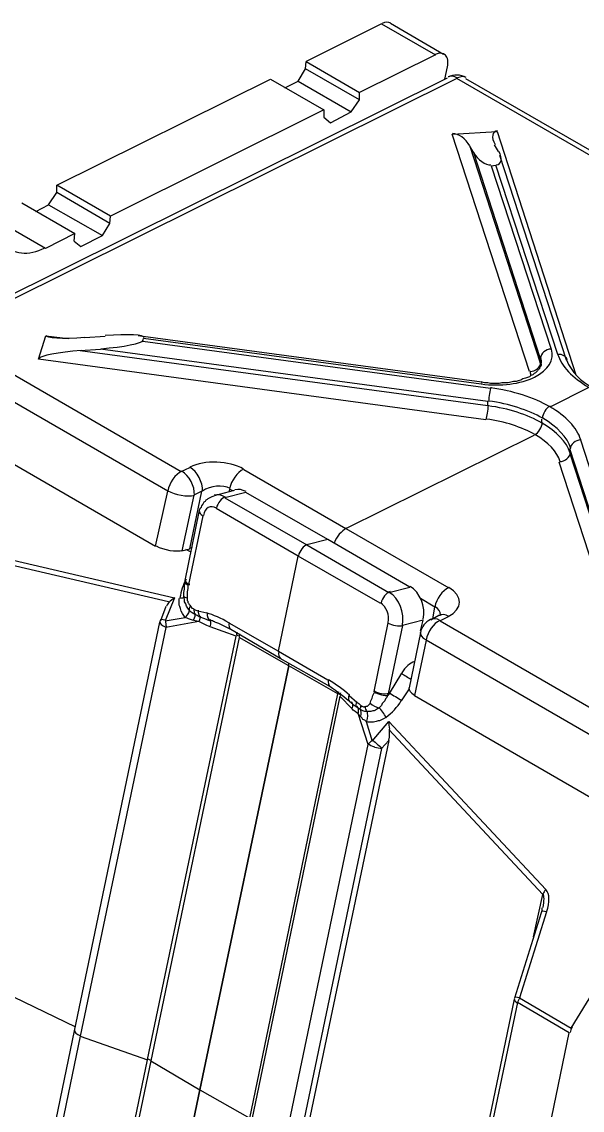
# Model space of a CAD drawing. Header units: inches. Extents: x 109 to 1721, y 29 to 669.
# Drawn here: x 1471.72 to 1489.08, y 443.26 to 476.99 of the extents above; entities that cross this region are included whole.
import ezdxf

# ---------------------------------------------------------------- set-up
doc = ezdxf.new("R2010")
doc.units = ezdxf.units.IN
doc.header["$LTSCALE"] = 0.03937
doc.header["$MEASUREMENT"] = 0
doc.layers.add('PDF3_Geometría', color=7, linetype='Continuous')

# ---------------------------------------------------------------- blocks, each defined once
blk = doc.blocks.new('OH3A1-1$-$ASSY$$CENTER$TUB_-_v2$-$copia1')
at = {"layer": 'PDF3_Geometría', "lineweight": -3}
for points in [[(18.0033, 15.3675), (17.91, 15.3208), (17.9758, 15.2825)], [(18.0033, 15.3675), (18.07, 15.3292)], [(18.0142, 15.3683), (18.08, 15.33)], [(17.8833, 15.2883), (17.9, 15.2967), (17.9092, 15.3117), (17.91, 15.3208)], [(18.07, 15.3292), (17.9758, 15.2825)], [(17.9758, 15.2733), (17.9092, 15.3117)], [(18.0817, 15.2992), (18.085, 15.3142)], [(17.4484, 14.9842), (18.085, 15.3008)], [(18.5525, 15.0367), (18.0967, 15.3), (17.46, 14.9833), (17.755, 14.8125), (17.7659, 14.8175)], [(17.9, 15.2967), (17.9658, 15.2583)], [(18.1075, 15.3), (18.5633, 15.0375)], [(17.9317, 15.2608), (17.9317, 15.2517), (17.94, 15.245), (17.9658, 15.2583), (17.9758, 15.2733), (17.9758, 15.2825)], [(18.0908, 15.2308), (18.1467, 15.2342)], [(18.1867, 14.9367), (18.0908, 15.2308)], [(18.1467, 15.2342), (18.2442, 14.9325)], [(18.1175, 15.2075), (18.1125, 15.2158)], [(18.1125, 15.2158), (18.2, 14.9475), (18.2, 14.9533), (18.1175, 15.2075)], [(18.1483, 15.2092), (18.1433, 15.2175)], [(18.2325, 14.9508), (18.15, 15.2042)], [(18.1392, 15.1917), (18.145, 15.1925)], [(18.1392, 15.1917), (18.2133, 14.9642)], [(18.2217, 14.9575), (18.145, 15.1925)], [(17.575, 15.135), (17.5908, 15.1433), (17.6008, 15.1583), (17.6008, 15.1675)], [(17.6667, 15.12), (17.6008, 15.1583)], [(17.5575, 15.1458), (17.6233, 15.1075), (17.5867, 15.0892)], [(17.5908, 15.1433), (17.6575, 15.105)], [(17.6225, 15.0983), (17.6308, 15.0917), (17.6575, 15.105), (17.6667, 15.12), (17.6675, 15.1292)], [(17.5867, 15.0892), (17.52, 15.1275)], [(17.6225, 15.0983), (17.6233, 15.1075)], [(17.5783, 14.9517), (17.5875, 14.9808)], [(17.5875, 14.9808), (17.615, 14.9775)], [(17.6608, 14.98), (17.6358, 14.9783)], [(18.2008, 14.9458), (18.2008, 14.945), (18.2008, 14.9442), (18.2008, 14.9433), (18.2, 14.9425), (18.1992, 14.9408), (18.1992, 14.94), (18.1975, 14.9392), (18.1967, 14.9375), (18.1958, 14.9367), (18.1942, 14.935), (18.1925, 14.9342), (18.1908, 14.9325), (18.1883, 14.9317), (18.1867, 14.93), (18.1842, 14.9292), (18.1817, 14.9283), (18.1783, 14.9275), (18.1758, 14.9258), (18.1725, 14.925), (18.17, 14.9242), (18.1667, 14.9242), (18.1633, 14.9233), (18.16, 14.9225), (18.1567, 14.9225), (18.1525, 14.9225), (18.1492, 14.9217), (18.1458, 14.9217), (18.1417, 14.9217), (18.1383, 14.9217), (18.135, 14.9225), (18.1308, 14.9225), (18.1275, 14.9233), (17.7017, 14.9808)], [(17.7075, 14.9742), (17.7083, 14.9775)], [(17.7075, 14.9742), (18.1383, 14.9158)], [(18.1267, 14.9208), (17.7084, 14.9775)], [(17.7233, 14.72), (17.7383, 14.7883), (17.4425, 14.9592), (17.4284, 14.8908)], [(17.63, 14.9625), (17.655, 14.9642)], [(17.63, 14.9625), (18.135, 14.8942)], [(18.135, 14.8992), (17.655, 14.9642)], [(18.1325, 14.8767), (17.5784, 14.9517)], [(18.26, 14.9167), (18.2117, 14.8925)], [(18.26, 14.9167), (18.2117, 14.8925)], [(18.135, 14.8942), (18.135, 14.8992)], [(17.4284, 14.8908), (17.7233, 14.72)], [(18.2017, 14.8775), (18.2017, 14.8725)], [(18.2017, 14.8775), (18.2017, 14.8725)], [(17.9592, 14.7417), (18.1925, 14.8575)], [(17.9592, 14.7417), (18.1925, 14.8575)], [(18.25, 14.8517), (18.3258, 14.6175)], [(18.2367, 14.8408), (18.2367, 14.835), (18.3258, 14.5608)], [(18.3217, 14.5792), (18.2367, 14.8408)], [(18.3217, 14.5225), (18.2233, 14.8242)], [(17.8325, 14.815), (17.9592, 14.7417)], [(17.82, 14.7883), (17.815, 14.7908), (17.8142, 14.7875)], [(17.7658, 14.7167), (17.7808, 14.7883), (17.7708, 14.7833), (17.7558, 14.7142)], [(17.7592, 14.6508), (17.7592, 14.6525), (17.7592, 14.6542), (17.7583, 14.6558), (17.7583, 14.6575), (17.7583, 14.6625), (17.7592, 14.6667), (17.7592, 14.6708), (17.76, 14.675), (17.76, 14.6775), (17.7775, 14.7625), (17.7783, 14.7658), (17.7792, 14.7675), (17.78, 14.7683), (17.7808, 14.77), (17.7817, 14.7717), (17.7825, 14.7733), (17.7833, 14.775), (17.785, 14.7758), (17.7858, 14.7775), (17.7875, 14.7783), (17.7883, 14.7792), (17.79, 14.78), (17.7917, 14.7808), (17.7933, 14.7817), (17.7958, 14.7825)], [(17.8208, 14.7892), (17.7958, 14.7825)], [(17.835, 14.7867), (17.8092, 14.78), (17.9108, 14.7217)], [(17.9367, 14.7283), (17.835, 14.7867)], [(17.9, 14.7075), (17.7983, 14.7667)], [(17.7817, 14.7575), (17.7642, 14.6725)], [(17.9592, 14.7417), (18.0867, 14.6683)], [(17.9367, 14.7283), (17.9108, 14.7217)], [(18.0383, 14.6692), (17.9367, 14.7283), (17.9108, 14.7217)], [(17.7392, 14.6508), (17.4642, 14.715)], [(17.465, 14.7217), (17.7467, 14.6558), (17.735, 14.6275)], [(17.7558, 14.7142), (17.7658, 14.7167)], [(17.7675, 14.7125), (17.7608, 14.7158)], [(17.9108, 14.7217), (18.0125, 14.6625), (18.0383, 14.6692)], [(17.8758, 14.59), (17.9, 14.7075)], [(17.8758, 14.59), (17.9, 14.7075)], [(18.0017, 14.6492), (17.9, 14.7075)], [(17.7633, 14.6717), (17.7633, 14.6675), (17.7625, 14.6633), (17.7625, 14.66), (17.7625, 14.6558), (17.7625, 14.6542), (17.7625, 14.6525), (17.7633, 14.6517), (17.7633, 14.65), (17.7642, 14.6492), (17.765, 14.6475), (17.7658, 14.6467), (17.7667, 14.6458), (17.7675, 14.6442), (17.7683, 14.6433), (17.77, 14.6425), (17.7708, 14.6417), (17.7733, 14.6408), (17.7758, 14.64), (17.7867, 14.6375)], [(17.7358, 14.645), (17.7292, 14.6275)], [(17.735, 14.6275), (17.76, 14.6317), (17.7583, 14.6342), (17.7567, 14.6367), (17.755, 14.6392), (17.7542, 14.6425), (17.7533, 14.645), (17.7525, 14.6467), (17.7525, 14.6483), (17.7525, 14.65), (17.7525, 14.6517), (17.7525, 14.6533), (17.7525, 14.655)], [(17.7642, 14.6417), (17.7625, 14.6442), (17.7617, 14.6458), (17.7608, 14.6483), (17.7592, 14.6508)], [(18.0667, 14.63), (18.0692, 14.6442), (18.0517, 14.655)], [(17.7767, 14.6267), (17.7725, 14.6275), (17.7692, 14.6283), (17.7667, 14.6292), (17.7642, 14.63), (17.7625, 14.6308), (17.76, 14.6317)], [(17.7717, 14.6358), (17.77, 14.6367), (17.7675, 14.6383), (17.7658, 14.64), (17.7642, 14.6417)], [(17.7775, 14.6325), (17.775, 14.6342), (17.7717, 14.6358)], [(17.79, 14.6275), (17.7842, 14.63), (17.7775, 14.6325)], [(18.0767, 14.6358), (18.0767, 14.635), (18.0758, 14.635), (18.0758, 14.6342), (18.0742, 14.6342), (18.0642, 14.6283)], [(18.0859, 14.6325), (18.0759, 14.6275), (18.3708, 14.4567), (18.405, 14.4742)], [(17.7283, 14.6258), (17.6225, 14.1192)], [(17.7358, 14.6192), (17.63, 14.1125)], [(17.7133, 14.0834), (17.8233, 14.6083), (17.7908, 14.62), (17.7867, 14.6217), (17.7833, 14.6233), (17.78, 14.625), (17.7767, 14.6267), (17.7358, 14.6192)], [(17.8775, 14.5808), (17.8167, 14.6167), (17.8117, 14.6192), (17.8067, 14.6217), (17.8017, 14.6242), (17.7967, 14.6258)], [(17.8142, 14.625), (17.8758, 14.59)], [(17.9942, 14.54), (18.0117, 14.625)], [(18.055, 14.6283), (18.0292, 14.6217), (18.0117, 14.5367), (18.0133, 14.5375), (18.0283, 14.5625)], [(18.0517, 14.615), (18.055, 14.6283)], [(17.8267, 14.6067), (17.7175, 14.0817)], [(17.8883, 14.5717), (17.8267, 14.6067)], [(18.0517, 14.6125), (18.0375, 14.5442)], [(18.3392, 14.3642), (18.3542, 14.4325), (18.0584, 14.6033), (18.0442, 14.535)], [(17.8758, 14.59), (17.9367, 14.5542)], [(17.9392, 14.5458), (17.8775, 14.5808)], [(17.7175, 14.0817), (17.7783, 14.0459), (17.8883, 14.5717)], [(17.8883, 14.5717), (17.7783, 14.0459), (17.84, 14.0109)], [(17.84, 14.0109), (17.9492, 14.5367), (17.8883, 14.5717)], [(17.9633, 14.535), (17.9725, 14.5267), (17.975, 14.525), (17.9775, 14.5225), (17.9783, 14.5217), (17.9792, 14.5217), (17.9808, 14.5208), (17.9825, 14.5208), (17.9833, 14.5208), (17.9842, 14.5217), (17.985, 14.5217), (17.9858, 14.5217), (17.9867, 14.5225), (17.9875, 14.5233), (17.9883, 14.5242), (17.9892, 14.525), (17.99, 14.5283), (17.9917, 14.5317), (17.9925, 14.535), (17.9942, 14.5383)], [(18.0108, 14.535), (18.01, 14.5325), (18.0083, 14.5308), (18.0075, 14.5283), (18.0058, 14.5267), (18.0042, 14.525), (18.0033, 14.5225), (18.0017, 14.5208), (18, 14.5192), (17.9983, 14.5183), (17.9958, 14.5167), (17.9942, 14.5158), (17.9925, 14.5158), (17.99, 14.515), (17.9883, 14.515), (17.9867, 14.515), (17.9842, 14.515)], [(18.0375, 14.5433), (18.0275, 14.5283)], [(18.0442, 14.535), (18.3392, 14.3642)], [(17.9517, 14.5342), (17.8425, 14.0092)], [(17.8808, 13.9675), (17.9867, 14.4742), (17.9742, 14.5125), (17.9725, 14.5133), (17.9708, 14.515), (17.9683, 14.5167), (17.9667, 14.5183), (17.9517, 14.5342)], [(17.9717, 14.5208), (17.9692, 14.5225), (17.9667, 14.525)], [(17.9767, 14.5175), (17.9742, 14.5192), (17.9717, 14.5208)], [(17.9842, 14.5025), (17.9825, 14.5042), (17.98, 14.505), (17.9792, 14.5067), (17.9775, 14.5083), (17.9758, 14.51), (17.9742, 14.5125)], [(17.9842, 14.515), (17.9825, 14.515), (17.98, 14.5158), (17.9783, 14.5167), (17.9767, 14.5175)], [(18.0083, 14.5075), (18.0075, 14.5067), (18.0059, 14.5058), (18.0042, 14.505), (18.0025, 14.5042), (18.0009, 14.5033), (17.9992, 14.5033), (17.9967, 14.5025), (17.9934, 14.5017), (17.99, 14.5017), (17.9867, 14.5017), (17.9842, 14.5025), (17.9917, 14.4783), (18.0125, 14.5025), (18.2067, 14.2942)], [(18.1917, 14.2358), (18.2033, 14.2883), (18.0125, 14.4925)], [(18.0033, 14.4692), (17.8975, 13.9625)], [(18.0125, 14.4792), (17.9042, 13.9625), (18.0983, 13.8267)], [(18.0125, 14.4792), (18.0033, 14.4692)], [(18.2383, 14.1225), (18.3567, 14.3158)], [(18.2042, 14.285), (18.2042, 14.285)], [(18.1683, 14.16), (18.2017, 14.2658), (18.2025, 14.2683), (18.2025, 14.2717)], [(18.2075, 14.2667), (18.1742, 14.16), (18.2383, 14.1225)], [(17.3667, 14.2483), (17.6242, 14.1242)], [(17.3667, 14.2483), (17.6242, 14.1242)], [(18.1675, 14.1583), (18.0917, 13.7925)], [(18.1717, 14.1542), (18.095, 13.7875)], [(18.2358, 14.1167), (18.1717, 14.1542)], [(17.6225, 14.1192), (17.5142, 13.5975)], [(18.095, 13.7875), (18.16, 13.75), (18.2358, 14.1167)], [(17.63, 14.1125), (17.5217, 13.5909), (17.595, 13.515), (17.7133, 14.0833)], [(17.63, 14.1125), (17.7133, 14.0833)], [(17.63, 14.1125), (17.7133, 14.0833)], [(17.7175, 14.0817), (17.5983, 13.5109), (17.6592, 13.4759)], [(17.7175, 14.0817), (17.7783, 14.0458)], [(17.6592, 13.4759), (17.7783, 14.0458), (17.84, 14.0108)], [(17.7783, 14.0458), (17.6592, 13.4759)]]:
    blk.add_lwpolyline(points, dxfattribs=at)
blk.add_lwpolyline([(17.6675, 15.1292), (17.6009, 15.1675), (17.8658, 15.2992), (17.9317, 15.2608)], close=True, dxfattribs=at)
for centre, radius, start, end in [((18.0963, 15.2804), 0.0237, 60.0034, 116.4266), ((18.1827, 14.9478), 0.0189, 356.8692, 18.3552), ((18.1819, 14.9418), 0.0197, 6.5419, 18.1281), ((18.294, 14.9768), 0.0668, 202.896, 244.2398), ((18.173, 14.9325), 0.0152, 357.18, 18.3109), ((17.7722, 14.6941), 0.0243, 98.5448, 104.4297), ((17.8197, 14.6468), 0.0668, 151.2515, 172.0759), ((17.7862, 14.669), 0.0216, 168.954, 172.7223), ((18.0746, 14.6079), 0.0237, 116.4204, 168.2169), ((17.7413, 14.6238), 0.0129, 157.8974, 168.2156), ((17.7653, 14.6281), 0.0298, 180.1373, 196.0889), ((17.7277, 14.4307), 0.2074, 70.5306, 72.3535), ((17.7987, 14.6149), 0.0257, 347.8047, 356.1433), ((17.8165, 14.5887), 0.0222, 59.8354, 70.5774), ((17.813, 14.6112), 0.0146, 346.9266, 359.9978), ((17.8739, 14.5754), 0.0146, 346.9266, 359.9978), ((17.8739, 14.5754), 0.0146, 346.9266, 359.9978), ((18.1925, 14.8121), 0.299, 236.6167, 239.2761), ((17.8597, 14.4194), 0.1556, 48.1061, 60.0535), ((17.7416, 14.2565), 0.3503, 50.0312, 55.6755), ((17.9349, 14.5405), 0.0153, 347.1105, 357.3639), ((17.9415, 14.5379), 0.0112, 346.2807, 0.8951), ((17.9749, 14.544), 0.0197, 344.8826, 348.9294), ((17.9799, 14.5442), 0.0324, 344.2252, 348.3459), ((17.9603, 14.5772), 0.0664, 320.3412, 323.2689), ((18.1917, 14.8105), 0.3257, 236.7144, 239.8824), ((17.9679, 14.5646), 0.0699, 305.5911, 328.9081), ((18.0583, 14.4996), 0.0458, 176.0644, 188.1751), ((18.0765, 14.5661), 0.1207, 225.889, 233.1612), ((18.0036, 14.4987), 0.0292, 251.8117, 271.1915), ((18.1805, 14.1562), 0.013, 162.5129, 168.1973), ((18.1932, 14.1488), 0.0219, 148.3785, 166.7752), ((18.2582, 14.1121), 0.0219, 148.3884, 166.8052), ((17.7065, 14.0629), 0.0222, 59.8354, 70.5774), ((17.7065, 14.0629), 0.0222, 59.8354, 70.5774)]:
    blk.add_arc(centre, radius, start, end, dxfattribs=at)
for points in [[(18.0148, 15.3685), (18.0119, 15.3702), (18.0081, 15.37), (18.0041, 15.368)], [(18.0824, 15.3288), (18.0795, 15.3318), (18.0749, 15.3321), (18.0699, 15.3296)], [(18.0851, 15.3142), (18.0863, 15.3205), (18.0853, 15.3258), (18.0824, 15.3288)], [(18.0974, 15.3004), (18.0932, 15.3029), (18.089, 15.3033), (18.0857, 15.3017)], [(18.1081, 15.301), (18.1053, 15.3027), (18.1015, 15.3025), (18.0974, 15.3005)], [(18.1127, 15.2162), (18.1077, 15.2251), (18.0981, 15.2319), (18.0913, 15.2315)], [(18.1471, 15.2348), (18.1403, 15.2344), (18.1389, 15.2268), (18.144, 15.218)], [(18.1454, 15.1927), (18.1522, 15.1932), (18.1536, 15.2007), (18.1485, 15.2095)], [(18.1173, 15.208), (18.1224, 15.1991), (18.132, 15.1923), (18.1387, 15.1927)], [(17.5351, 15.0957), (17.5463, 15.0815), (17.5654, 15.0793), (17.5864, 15.0899)], [(17.5877, 14.9815), (17.5865, 14.978), (17.608, 14.9768), (17.6358, 14.979)], [(17.709, 14.9785), (17.7102, 14.9821), (17.6887, 14.9832), (17.6609, 14.981)], [(17.6558, 14.9648), (17.6835, 14.967), (17.7069, 14.9716), (17.7081, 14.9752)], [(17.6309, 14.9627), (17.6032, 14.9606), (17.5798, 14.9559), (17.5786, 14.9524)], [(18.1929, 14.9296), (18.2103, 14.9383), (18.2181, 14.9512), (18.2138, 14.9644)], [(18.2136, 14.9644), (18.2066, 14.964), (18.2006, 14.9589), (18.2003, 14.953)], [(18.2215, 14.9582), (18.2264, 14.943), (18.2398, 14.9287), (18.2598, 14.9172)], [(18.2335, 14.9511), (18.2321, 14.9554), (18.2275, 14.9581), (18.222, 14.9577)], [(18.1872, 14.9364), (18.1942, 14.9369), (18.2002, 14.942), (18.2006, 14.9479)], [(18.1266, 14.9211), (18.1508, 14.9178), (18.1756, 14.921), (18.1929, 14.9296)], [(18.128, 14.9241), (18.1278, 14.9241), (18.1274, 14.9234), (18.1271, 14.9221)], [(18.1387, 14.9171), (18.1376, 14.9134), (18.1364, 14.9055), (18.136, 14.8995)], [(18.2119, 14.8928), (18.1919, 14.9044), (18.1662, 14.9126), (18.1383, 14.9163)], [(18.2031, 14.8785), (18.1849, 14.889), (18.1615, 14.8964), (18.1362, 14.8999)], [(18.133, 14.8771), (18.1341, 14.8808), (18.1353, 14.8887), (18.1357, 14.8947)], [(18.2022, 14.8726), (18.184, 14.8831), (18.1607, 14.8906), (18.1353, 14.894)], [(18.2121, 14.8937), (18.2072, 14.8911), (18.2029, 14.8842), (18.2024, 14.8783)], [(18.2121, 14.8937), (18.2072, 14.8911), (18.2029, 14.8842), (18.2024, 14.8783)], [(18.2502, 14.8519), (18.2453, 14.867), (18.2319, 14.8813), (18.2119, 14.8928)], [(18.1934, 14.8583), (18.177, 14.8677), (18.156, 14.8745), (18.1332, 14.8775)], [(18.1929, 14.858), (18.1978, 14.8606), (18.2022, 14.8675), (18.2026, 14.8734)], [(18.1929, 14.858), (18.1978, 14.8606), (18.2022, 14.8675), (18.2026, 14.8734)], [(18.2371, 14.8354), (18.2326, 14.8491), (18.2204, 14.8621), (18.2022, 14.8726)], [(18.2379, 14.8412), (18.2334, 14.855), (18.2213, 14.868), (18.2031, 14.8785)], [(18.2248, 14.8247), (18.2208, 14.8371), (18.2098, 14.8488), (18.1934, 14.8583)], [(18.2503, 14.8519), (18.2433, 14.8515), (18.2373, 14.8464), (18.2369, 14.8405)], [(18.2239, 14.8248), (18.2309, 14.8252), (18.2369, 14.8303), (18.2373, 14.8362)], [(17.7814, 14.7882), (17.782, 14.7993), (17.775, 14.8126), (17.7657, 14.8179)], [(17.8323, 14.8156), (17.8141, 14.8261), (17.7843, 14.8272), (17.7658, 14.8179)], [(17.7557, 14.813), (17.7477, 14.809), (17.7405, 14.7989), (17.7384, 14.7887)], [(17.7714, 14.7832), (17.772, 14.7943), (17.765, 14.8076), (17.7557, 14.8129)], [(17.8324, 14.8155), (17.8244, 14.8115), (17.8171, 14.8014), (17.815, 14.7912)], [(17.8157, 14.7913), (17.8065, 14.7966), (17.7911, 14.7953), (17.7813, 14.7883)], [(17.8354, 14.7876), (17.8309, 14.7902), (17.8261, 14.791), (17.8217, 14.7898)], [(17.7384, 14.7887), (17.7477, 14.7834), (17.7624, 14.7809), (17.7714, 14.7832)], [(17.8096, 14.7809), (17.805, 14.7835), (17.8002, 14.7843), (17.7959, 14.7832)], [(17.8097, 14.7811), (17.805, 14.7797), (17.8, 14.7735), (17.7986, 14.7671)], [(17.7987, 14.7672), (17.7916, 14.7714), (17.7843, 14.7674), (17.7825, 14.7582)], [(17.7778, 14.7631), (17.7775, 14.7615), (17.7788, 14.7596), (17.7816, 14.758)], [(17.9599, 14.7421), (17.9536, 14.739), (17.9476, 14.732), (17.9444, 14.7239)], [(17.9599, 14.7421), (17.9536, 14.739), (17.9476, 14.732), (17.9444, 14.7239)], [(17.7242, 14.7204), (17.7335, 14.715), (17.7483, 14.7126), (17.7572, 14.7149)], [(17.9113, 14.7219), (17.9066, 14.7205), (17.9017, 14.7143), (17.9002, 14.708)], [(17.9113, 14.7219), (17.9066, 14.7205), (17.9017, 14.7143), (17.9002, 14.708)], [(17.7603, 14.6781), (17.76, 14.6765), (17.7613, 14.6746), (17.7641, 14.673)], [(17.7601, 14.6755), (17.76, 14.6742), (17.7614, 14.6727), (17.7641, 14.6715)], [(18.055, 14.6293), (18.0582, 14.6448), (18.0509, 14.663), (18.0387, 14.6701)], [(17.747, 14.6559), (17.7441, 14.6542), (17.7416, 14.6522), (17.7398, 14.6503)], [(17.7533, 14.6556), (17.7562, 14.6557), (17.7584, 14.6562), (17.7594, 14.6571)], [(17.7583, 14.6579), (17.7583, 14.6571), (17.7598, 14.6564), (17.7625, 14.6558)], [(18.0138, 14.6636), (18.0091, 14.6622), (18.0042, 14.656), (18.0027, 14.6496)], [(18.0291, 14.6218), (18.0323, 14.6373), (18.0251, 14.6555), (18.0129, 14.6626)], [(18.0866, 14.6688), (18.0786, 14.6648), (18.0713, 14.6547), (18.0692, 14.6445)], [(18.0859, 14.6329), (18.1044, 14.6422), (18.1047, 14.6583), (18.0865, 14.6689)], [(17.74, 14.651), (17.7388, 14.6497), (17.7377, 14.6479), (17.7368, 14.6457)], [(17.7606, 14.6322), (17.7639, 14.6356), (17.7657, 14.6396), (17.7653, 14.6425)], [(17.7665, 14.6457), (17.7654, 14.6442), (17.7648, 14.6428), (17.7647, 14.6418)], [(18.0117, 14.6252), (18.0135, 14.6344), (18.0092, 14.6454), (18.0021, 14.6497)], [(18.0764, 14.6348), (18.0764, 14.6388), (18.0741, 14.6423), (18.0699, 14.6447)], [(17.7351, 14.6281), (17.7317, 14.6291), (17.7296, 14.6293), (17.7293, 14.6286)], [(17.7705, 14.6289), (17.772, 14.6319), (17.7727, 14.6347), (17.7726, 14.6366)], [(17.7709, 14.6422), (17.7707, 14.6398), (17.7709, 14.6376), (17.7717, 14.6358)], [(17.7762, 14.6405), (17.7761, 14.6374), (17.7767, 14.6346), (17.7781, 14.6327)], [(17.7772, 14.6269), (17.7783, 14.6296), (17.7789, 14.6318), (17.7789, 14.6331)], [(17.8141, 14.6251), (17.8046, 14.6306), (17.795, 14.6348), (17.7865, 14.6372)], [(17.7871, 14.6372), (17.7869, 14.6327), (17.7883, 14.6291), (17.7908, 14.6277)], [(17.7913, 14.6211), (17.7921, 14.6251), (17.792, 14.6281), (17.791, 14.629)], [(18.0757, 14.6279), (18.0715, 14.6304), (18.0673, 14.6308), (18.064, 14.6292)], [(18.0866, 14.6329), (18.0823, 14.6354), (18.0782, 14.6358), (18.0749, 14.6342)], [(17.7286, 14.6264), (17.7281, 14.6241), (17.7312, 14.6214), (17.7362, 14.6196)], [(17.8144, 14.6255), (17.8135, 14.6213), (17.8143, 14.618), (17.8165, 14.6167)], [(18.0116, 14.6246), (18.0166, 14.6217), (18.0247, 14.6203), (18.0295, 14.6217)], [(18.0757, 14.628), (18.0677, 14.624), (18.0605, 14.6139), (18.0584, 14.6037)], [(18.0513, 14.6128), (18.0508, 14.61), (18.0533, 14.6066), (18.0584, 14.6037)], [(17.8761, 14.5896), (17.8751, 14.5855), (17.8759, 14.5822), (17.8781, 14.5809)], [(17.8761, 14.5896), (17.8751, 14.5855), (17.8759, 14.5822), (17.8781, 14.5809)], [(18.0444, 14.5771), (18.0386, 14.5752), (18.0327, 14.5699), (18.0283, 14.5628)], [(17.9377, 14.5546), (17.9368, 14.5505), (17.9376, 14.5472), (17.9398, 14.5459)], [(17.9527, 14.535), (17.9521, 14.5357), (17.9512, 14.5364), (17.9501, 14.537)], [(17.9632, 14.5357), (17.9619, 14.5324), (17.9619, 14.5297), (17.9634, 14.5284)], [(17.9941, 14.5405), (17.9991, 14.5375), (18.0072, 14.5362), (18.012, 14.5375)], [(17.9942, 14.5393), (17.9992, 14.536), (18.0071, 14.5342), (18.0119, 14.5353)], [(18.0372, 14.5444), (18.0366, 14.5416), (18.0392, 14.5383), (18.0442, 14.5354)], [(17.9674, 14.5194), (17.9681, 14.5223), (17.9677, 14.525), (17.9662, 14.527)], [(17.9724, 14.5273), (17.9713, 14.5247), (17.9711, 14.5224), (17.9719, 14.5209)], [(17.9748, 14.5135), (17.9752, 14.5166), (17.9746, 14.5195), (17.973, 14.5217)], [(17.9778, 14.5229), (17.977, 14.5208), (17.9768, 14.5188), (17.9771, 14.5174)], [(17.9827, 14.5215), (17.983, 14.5191), (17.9838, 14.5169), (17.9849, 14.5151)], [(17.9891, 14.5255), (17.992, 14.5226), (17.9964, 14.5204), (18.0006, 14.5197)], [(17.9776, 14.5092), (17.9786, 14.5125), (17.9783, 14.5159), (17.9771, 14.5185)], [(17.9849, 14.5029), (17.9865, 14.5073), (17.9866, 14.5123), (17.9853, 14.5157)], [(18.0089, 14.5078), (18.0068, 14.512), (18.0032, 14.517), (18.0001, 14.5201)], [(18.0124, 14.4796), (18.0133, 14.4843), (18.0136, 14.489), (18.013, 14.4928)], [(17.9926, 14.4795), (17.9902, 14.4782), (17.9884, 14.4767), (17.9873, 14.4751)], [(17.9873, 14.475), (17.9887, 14.4735), (17.9913, 14.472), (17.9945, 14.471)], [(18.2069, 14.2944), (18.2052, 14.2926), (18.2039, 14.2906), (18.2031, 14.2887)], [(18.2079, 14.2664), (18.2119, 14.2789), (18.2116, 14.2891), (18.2071, 14.2939)], [(18.2034, 14.272), (18.2051, 14.2804), (18.2051, 14.2865), (18.2033, 14.2891)], [(18.2075, 14.2667), (18.2039, 14.2674), (18.2017, 14.2675), (18.2014, 14.2668)], [(18.1678, 14.1589), (18.1675, 14.1573), (18.1688, 14.1554), (18.1716, 14.1538)], [(18.1741, 14.1601), (18.1706, 14.1608), (18.1683, 14.1608), (18.1681, 14.1601)], [(17.6228, 14.1197), (17.6223, 14.1175), (17.6254, 14.1147), (17.6304, 14.1129)], [(17.6228, 14.1197), (17.6223, 14.1175), (17.6254, 14.1147), (17.6304, 14.1129)]]:
    blk.add_open_spline(points, degree=3, dxfattribs=at)

msp = doc.modelspace()

# ---------------------------------------------------------------- block references
at = {"xscale": 25, "yscale": 25, "zscale": 25}
msp.add_blockref('OH3A1-1$-$ASSY$$CENTER$TUB_-_v2$-$copia1', (1032.78, 92.74), dxfattribs=at)

doc.saveas('drawing.dxf')
